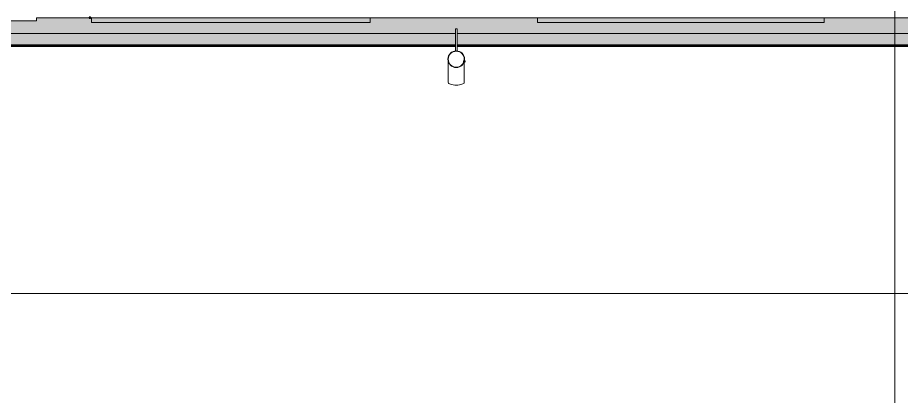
# Model space of a CAD drawing. Header units: millimetres. Extents: x 0 to 1189, y 0 to 841.
# Drawn here: x 633.4 to 688.6, y 281.4 to 305.1 of the extents above; entities that cross this region are included whole.
import ezdxf

# ---------------------------------------------------------------- set-up
doc = ezdxf.new("R2010")
doc.units = ezdxf.units.MM

msp = doc.modelspace()

# ---------------------------------------------------------------- hatches: boundary and pattern name
h = msp.add_hatch(color=7)
h.dxf.hatch_style = 2
h.paths.add_polyline_path([(637.826974, 305.094237), (637.853412, 305.030674), (637.916975, 305.004237), (637.980537, 305.030674), (638.006975, 305.094237), (638.006975, 305.104237), (637.980537, 305.167799), (637.916975, 305.194237), (637.853412, 305.167799), (637.826974, 305.104237)])
at = {"true_color": 0x3d3d3d}
h = msp.add_hatch(color=250, dxfattribs=at)
h.dxf.hatch_style = 2
h.paths.add_polyline_path([(611.478934, 305.094237), (630.580963, 305.094237), (630.580963, 304.904237), (634.580969, 304.904237), (634.580969, 305.094237), (716.815095, 305.094237), (715.042092, 303.308234), (660.84201, 303.308234), (660.84201, 304.404236), (660.748009, 304.404236), (660.741009, 303.308234), (611.478934, 303.308234)])
h = msp.add_hatch(color=250, dxfattribs=at)
h.dxf.hatch_style = 2
h.paths.add_polyline_path([(611.478934, 303.347234), (660.741009, 303.347234), (660.741009, 303.308234), (660.149009, 303.306234), (611.478934, 303.306234)])
h = msp.add_hatch(color=250, dxfattribs=at)
h.dxf.hatch_style = 2
h.paths.add_polyline_path([(660.84201, 303.347234), (715.081092, 303.347234), (715.042092, 303.308234), (703.333075, 303.306234), (660.84201, 303.306234)])
h = msp.add_hatch(color=7)
h.dxf.hatch_style = 2
h.paths.add_polyline_path([(661.38101, 302.373233), (661.354573, 302.436795), (661.29101, 302.463233), (661.227448, 302.436795), (661.20101, 302.373233), (661.20101, 302.361233), (661.227448, 302.29767), (661.29101, 302.271232), (661.354573, 302.29767), (661.38101, 302.361233)])

# ---------------------------------------------------------------- linework, layer by layer
at = {"color": 7, "lineweight": 0}
for points in [[(688.173051, 234.186128), (688.173051, 486.529514)], [(630.580963, 304.904237), (634.580969, 304.904237)], [(634.580969, 304.904237), (634.580969, 305.094237)], [(634.580969, 305.094237), (637.916975, 305.094237)], [(716.815095, 305.094237), (634.580969, 305.094237)], [(716.815095, 305.094237), (634.580969, 305.094237)], [(638.018975, 304.804236), (638.018975, 305.094237)], [(638.018975, 304.804236), (655.419001, 304.804236)], [(655.419001, 305.094237), (655.419001, 304.804236)], [(665.869017, 304.804236), (665.869017, 305.094237)], [(665.869017, 304.804236), (683.769045, 304.804236)], [(683.769045, 305.094237), (683.769045, 304.804236)], [(660.743009, 304.104235), (611.478934, 304.104235)], [(660.741009, 304.404236), (660.741009, 303.012234)], [(660.84101, 304.404236), (660.741009, 304.404236)], [(660.84001, 304.104235), (715.832094, 304.104235)], [(660.84101, 303.012234), (660.84101, 304.404236)], [(660.745009, 303.404234), (611.478934, 303.404234)], [(660.744009, 303.359234), (611.478934, 303.359234)], [(660.744009, 303.347234), (611.478934, 303.347234)], [(660.744009, 303.344234), (611.478934, 303.344234)], [(660.744009, 303.341234), (611.478934, 303.341234)], [(660.744009, 303.323234), (611.478934, 303.323234)], [(660.744009, 303.320234), (611.478934, 303.320234)], [(660.744009, 303.318234), (611.478934, 303.318234)], [(660.744009, 303.317234), (611.478934, 303.317234)], [(660.744009, 303.308234), (611.478934, 303.308234)], [(660.744009, 303.306234), (611.478934, 303.306234)], [(660.79101, 301.984232), (660.686265, 301.994763), (660.588681, 302.024982), (660.500355, 302.072826), (660.423384, 302.136232), (660.359866, 302.213139), (660.311899, 302.301483), (660.281581, 302.399201), (660.271009, 302.504233), (660.281581, 302.608977), (660.311899, 302.706561), (660.359866, 302.794888), (660.423384, 302.871858), (660.500355, 302.935376), (660.588681, 302.983343), (660.686265, 303.013661), (660.79101, 303.024234)], [(660.79101, 302.004232), (660.690283, 302.014355), (660.596447, 302.043404), (660.511517, 302.089398), (660.437509, 302.150357), (660.376439, 302.224301), (660.330321, 302.309248), (660.301173, 302.403219), (660.291009, 302.504233), (660.301173, 302.60496), (660.330321, 302.698796), (660.376439, 302.783725), (660.437509, 302.857733), (660.511517, 302.918804), (660.596447, 302.964921), (660.690283, 302.99407), (660.79101, 303.004234)], [(660.79101, 303.024234), (660.896041, 303.013661), (660.99376, 302.983343), (661.082104, 302.935376), (661.15901, 302.871858), (661.222416, 302.794888), (661.27026, 302.706561), (661.300479, 302.608977), (661.31101, 302.504233), (661.300479, 302.399201), (661.27026, 302.301483), (661.222416, 302.213139), (661.15901, 302.136232), (661.082104, 302.072826), (660.99376, 302.024982), (660.896041, 301.994763), (660.79101, 301.984232)], [(660.79101, 303.004234), (660.892023, 302.99407), (660.985994, 302.964921), (661.070942, 302.918804), (661.144885, 302.857733), (661.205844, 302.783725), (661.251838, 302.698796), (661.280887, 302.60496), (661.29101, 302.504233), (661.280887, 302.403219), (661.251838, 302.309248), (661.205844, 302.224301), (661.144885, 302.150357), (661.070942, 302.089398), (660.985994, 302.043404), (660.892023, 302.014355), (660.79101, 302.004232)], [(715.337093, 303.404234), (660.83801, 303.404234)], [(715.093093, 303.359234), (660.83901, 303.359234)], [(715.081092, 303.347234), (660.83901, 303.347234)], [(715.078092, 303.344234), (660.83901, 303.344234)], [(715.075092, 303.341234), (660.83901, 303.341234)], [(715.057092, 303.323234), (660.83901, 303.323234)], [(715.055092, 303.320234), (660.83901, 303.320234)], [(715.053092, 303.318234), (660.83901, 303.318234)], [(715.051092, 303.317234), (660.83901, 303.317234)], [(715.042092, 303.308234), (660.83901, 303.308234)], [(715.040092, 303.306234), (660.83901, 303.306234)], [(660.291009, 302.350233), (660.291009, 302.373233)], [(660.291009, 302.322233), (660.291009, 302.350233)], [(660.291009, 302.293233), (660.291009, 302.322233)], [(660.291009, 302.261232), (660.291009, 302.293233)], [(660.291009, 302.227232), (660.291009, 302.261232)], [(660.291009, 302.192232), (660.291009, 302.227232)], [(660.291009, 302.154232), (660.291009, 302.192232)], [(660.291009, 302.115232), (660.291009, 302.154232)], [(660.291009, 302.074232), (660.291009, 302.115232)], [(660.291009, 302.031232), (660.291009, 302.074232)], [(660.291009, 301.986232), (660.291009, 302.031232)], [(660.291009, 301.940232), (660.291009, 301.986232)], [(660.291009, 301.892232), (660.291009, 301.940232)], [(660.291009, 301.843232), (660.291009, 301.892232)], [(660.291009, 301.793232), (660.291009, 301.843232)], [(661.29101, 302.361233), (661.29101, 302.334233)], [(661.29101, 302.334233), (661.29101, 302.305233)], [(661.29101, 302.305233), (661.29101, 302.275233)], [(661.29101, 302.275233), (661.29101, 302.242232)], [(661.29101, 302.242232), (661.29101, 302.207232)], [(661.29101, 302.207232), (661.29101, 302.170232)], [(661.29101, 302.170232), (661.29101, 302.131232)], [(661.29101, 302.131232), (661.29101, 302.091232)], [(661.29101, 302.091232), (661.29101, 302.049232)], [(661.29101, 302.049232), (661.29101, 302.005232)], [(661.29101, 302.005232), (661.29101, 301.959232)], [(661.29101, 301.959232), (661.29101, 301.912232)], [(661.29101, 301.912232), (661.29101, 301.864232)], [(661.29101, 301.864232), (661.29101, 301.814232)], [(660.291009, 301.741232), (660.291009, 301.793232)], [(660.291009, 301.689232), (660.291009, 301.741232)], [(660.291009, 301.635232), (660.291009, 301.689232)], [(660.291009, 301.580231), (660.291009, 301.635232)], [(660.291009, 301.524231), (660.291009, 301.580231)], [(660.291009, 301.467231), (660.291009, 301.524231)], [(660.291009, 301.467231), (660.291009, 301.042231)], [(661.29101, 301.814232), (661.29101, 301.763232)], [(661.29101, 301.763232), (661.29101, 301.711232)], [(661.29101, 301.711232), (661.29101, 301.657232)], [(661.29101, 301.657232), (661.29101, 301.603231)], [(661.29101, 301.603231), (661.29101, 301.547231)], [(661.29101, 301.547231), (661.29101, 301.491231)], [(661.29101, 301.491231), (661.29101, 301.467231)], [(661.29101, 301.042231), (661.29101, 301.467231)], [(660.79101, 300.88823), (660.690283, 300.891361), (660.596447, 300.90034), (660.511517, 300.914545), (660.437509, 300.933355), (660.376439, 300.95615), (660.330321, 300.982309), (660.301173, 301.011209), (660.291009, 301.042231)], [(661.29101, 301.042231), (661.280887, 301.011209), (661.251838, 300.982309), (661.205844, 300.95615), (661.144885, 300.933355), (661.070942, 300.914545), (660.985994, 300.90034), (660.892023, 300.891361), (660.79101, 300.88823)], [(202.529309, 287.87121), (805.800231, 287.87121)]]:
    msp.add_lwpolyline(points, dxfattribs=at)

doc.saveas('drawing.dxf')
